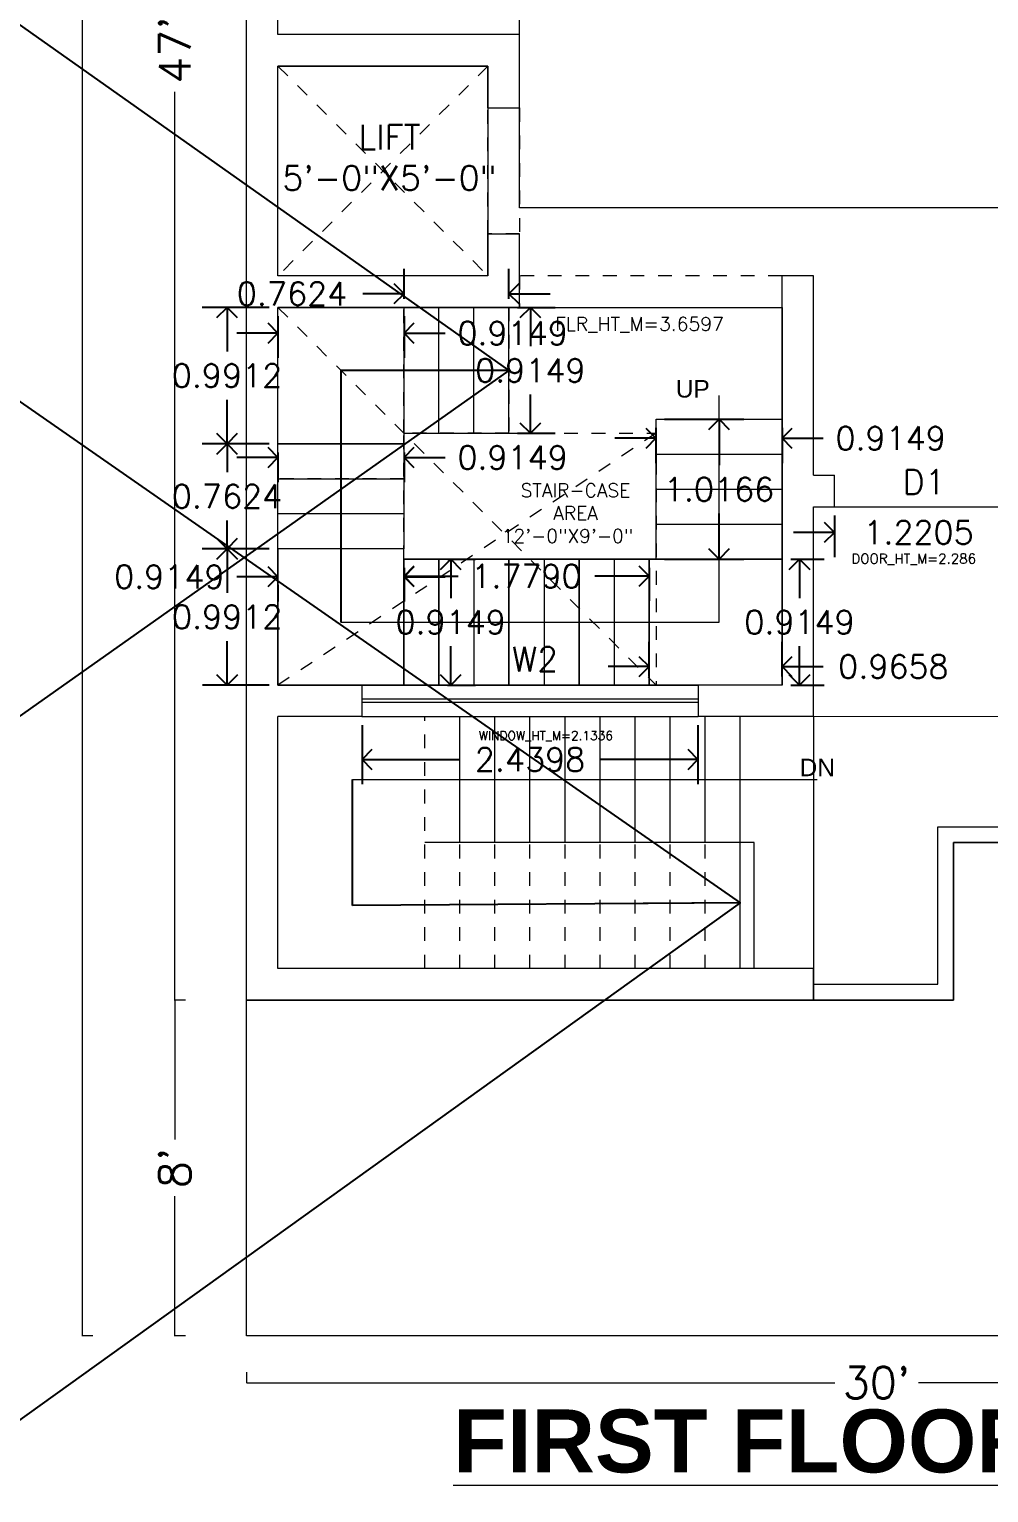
# Model space of a CAD drawing. Header units: metres. Extents: x 0 to 66.7, y 0 to 52.7.
# Drawn here: x 20.98 to 27.95, y 26.3 to 36.93 of the extents above; entities that cross this region are included whole.
import ezdxf

# ---------------------------------------------------------------- set-up
doc = ezdxf.new("R2010")
doc.units = ezdxf.units.M
doc.linetypes.add('DASH2', pattern=[0.375, 0.25, -0.125])
doc.linetypes.add('DASHED', pattern=[0.75, 0.5, -0.25])
for name, color, linetype in [('BLK_1_FLR_1_BLT_UP_AREA', 25, 'Continuous'), ('BLK_1_FLR_1_BLT_UP_AREA_DEDUCT', 25, 'Continuous'), ('BLK_1_FLR_1_LIFT_1', 215, 'Continuous'), ('BLK_1_FLR_1_REGULAR_ROOM_3', 154, 'Continuous'), ('BLK_1_FLR_1_REGULAR_ROOM_3_DOOR_2', 210, 'Continuous'), ('BLK_1_FLR_1_REGULAR_ROOM_3_WINDOW_1', 50, 'Continuous'), ('BLK_1_FLR_1_STAIR_1', 154, 'Continuous'), ('BLK_1_FLR_1_STAIR_1_FLIGHT_1', 134, 'Continuous'), ('BLK_1_FLR_1_STAIR_1_FLIGHT_2', 134, 'Continuous'), ('BLK_1_FLR_1_STAIR_1_FLIGHT_3', 134, 'Continuous'), ('BLK_1_FLR_1_STAIR_1_FLIGHT_4', 134, 'Continuous'), ('BLK_1_FLR_1_STAIR_1_LANDING_1', 200, 'Continuous'), ('BLK_1_FLR_1_STAIR_1_LANDING_2', 200, 'Continuous'), ('BLK_1_FLR_1_STAIR_1_LANDING_3', 200, 'Continuous'), ('BLK_1_FLR_2_BALCONY_1', 7, 'Continuous')]:
    doc.layers.add(name, color=color, linetype=linetype)
for name, color, linetype, lineweight in [('stair', 56, 'Continuous', 15), ('TEXT', 7, 'Continuous', 18), ('WALL', 251, 'Continuous', 30)]:
    doc.layers.add(name, color=color, linetype=linetype, lineweight=lineweight)
doc.styles.get("Standard").update_dxf_attribs({"font": 'simplex.shx'})
doc.dimstyles.new('int. working', dxfattribs={"dimtxt": 9, "dimasz": 0.18, "dimexe": 0.18, "dimexo": 0.0625, "dimgap": 0.09, "dimtad": 0, "dimdec": 1, "dimzin": 0, "dimdsep": 46, "dimlunit": 4, "dimtxsty": 'Standard', "dimcen": 0.09, "dimadec": 0, "dimazin": 0, "dimtfac": 1, "dimtdec": 1, "dimtofl": 0, "dimtmove": 0, "dimatfit": 3, "dimfxl": 1, "dimtolj": 1, "dimtzin": 0, "dimlwd": 5, "dimlwe": 0, "dimarcsym": 0})
doc.dimstyles.get("Standard").update_dxf_attribs({"dimtxt": 0.17, "dimasz": 0.149, "dimexe": 0.18, "dimexo": 0.0625, "dimgap": 0.09, "dimtad": 0, "dimtih": 1, "dimtoh": 1, "dimdec": 4, "dimzin": 0, "dimdsep": 46, "dimtxsty": 'Standard', "dimblk": 'OPEN90', "dimcen": 0.09, "dimadec": 0, "dimazin": 0, "dimtfac": 1, "dimtdec": 4, "dimtofl": 0, "dimtmove": 0, "dimatfit": 1, "dimldrblk": 'OPEN', "dimfxl": 1, "dimtolj": 1, "dimtzin": 0, "dimarcsym": 0})

# ---------------------------------------------------------------- blocks, each defined once
blk = doc.blocks.new('_Open90')
at = {"color": 0, "linetype": 'ByBlock', "lineweight": -2}
for p, q in [((0, 0), (-1, 0)), ((-0.5, 0.5), (0, 0)), ((0, 0), (-0.5, -0.5))]:
    blk.add_line(p, q, dxfattribs=at)
blk = doc.blocks.new('*D297')
at = {"layer": 'BLK_1_FLR_1_REGULAR_ROOM_3_WINDOW_1', "color": 0, "lineweight": -2, "transparency": 16777216}
for p, q in [((23.397, 31.878), (23.397, 31.449)), ((25.836, 31.878), (25.836, 31.449)), ((23.546, 31.629), (24.106, 31.629)), ((25.687, 31.629), (25.127, 31.629))]:
    blk.add_line(p, q, dxfattribs=at)
at = {"layer": 'DEFPOINTS', "color": 0, "lineweight": 0, "transparency": 16777216}
for p in [(23.397, 31.94), (25.836, 31.94), (25.836, 31.629)]:
    blk.add_point(p, dxfattribs=at)
at = {"layer": 'BLK_1_FLR_1_REGULAR_ROOM_3_WINDOW_1', "color": 0, "lineweight": -2, "transparency": 16777216, "xscale": 0.149, "yscale": 0.149, "zscale": 0.149, "rotation": 180}
blk.add_blockref('_Open90', (23.397, 31.629), dxfattribs=at)
at = {"layer": 'BLK_1_FLR_1_REGULAR_ROOM_3_WINDOW_1', "color": 0, "lineweight": -2, "transparency": 16777216, "xscale": 0.149, "yscale": 0.149, "zscale": 0.149}
blk.add_blockref('_Open90', (25.836, 31.629), dxfattribs=at)
at = {"layer": 'BLK_1_FLR_1_REGULAR_ROOM_3_WINDOW_1', "color": 0, "lineweight": 0, "transparency": 16777216, "insert": (24.617, 31.629), "char_height": 0.17, "attachment_point": 5}
blk.add_mtext('\\A1;2.4398', dxfattribs=at)
blk = doc.blocks.new('_Open')
at = {"color": 0, "linetype": 'ByBlock', "lineweight": -2}
for p, q in [((-1, 0.167), (0, 0)), ((-1, -0.167), (0, 0)), ((0, 0), (-1, 0))]:
    blk.add_line(p, q, dxfattribs=at)
blk = doc.blocks.new('*D306')
at = {"layer": 'BLK_1_FLR_1_REGULAR_ROOM_3_DOOR_2', "color": 0, "lineweight": -2, "transparency": 16777216}
for p, q in [((26.827, 33.403), (26.827, 33.099)), ((28.048, 33.403), (28.048, 33.099)), ((26.678, 33.279), (26.529, 33.279)), ((28.197, 33.279), (28.346, 33.279))]:
    blk.add_line(p, q, dxfattribs=at)
at = {"layer": 'DEFPOINTS', "color": 0, "lineweight": 0, "transparency": 16777216}
for p in [(26.827, 33.465), (28.048, 33.465), (28.048, 33.279)]:
    blk.add_point(p, dxfattribs=at)
at = {"layer": 'BLK_1_FLR_1_REGULAR_ROOM_3_DOOR_2', "color": 0, "lineweight": -2, "transparency": 16777216, "xscale": 0.149, "yscale": 0.149, "zscale": 0.149}
blk.add_blockref('_Open90', (26.827, 33.279), dxfattribs=at)
at = {"layer": 'BLK_1_FLR_1_REGULAR_ROOM_3_DOOR_2', "color": 0, "lineweight": -2, "transparency": 16777216, "xscale": 0.149, "yscale": 0.149, "zscale": 0.149, "rotation": 180}
blk.add_blockref('_Open90', (28.048, 33.279), dxfattribs=at)
at = {"layer": 'BLK_1_FLR_1_REGULAR_ROOM_3_DOOR_2', "color": 0, "lineweight": 0, "transparency": 16777216, "insert": (27.437, 33.279), "char_height": 0.17, "attachment_point": 5}
blk.add_mtext('\\A1;1.2205', dxfattribs=at)
blk = doc.blocks.new('*D312')
at = {"layer": 'BLK_1_FLR_1_STAIR_1_FLIGHT_1', "color": 0, "lineweight": -2, "transparency": 16777216}
for p, q in [((25.594, 34.101), (26.169, 34.101)), ((25.989, 33.952), (25.989, 33.767)), ((25.989, 33.233), (25.989, 33.417)), ((25.594, 33.084), (26.169, 33.084))]:
    blk.add_line(p, q, dxfattribs=at)
at = {"layer": 'DEFPOINTS', "color": 0, "lineweight": 0, "transparency": 16777216}
for p in [(25.531, 34.101), (25.531, 33.084), (25.989, 33.084)]:
    blk.add_point(p, dxfattribs=at)
at = {"layer": 'BLK_1_FLR_1_STAIR_1_FLIGHT_1', "color": 0, "lineweight": -2, "transparency": 16777216, "xscale": 0.149, "yscale": 0.149, "zscale": 0.149}
for p, rotation in [((25.989, 34.101), 90), ((25.989, 33.084), 270)]:
    blk.add_blockref('_Open90', p, dxfattribs=dict(at, rotation=rotation))
at = {"layer": 'BLK_1_FLR_1_STAIR_1_FLIGHT_1', "color": 0, "lineweight": 0, "transparency": 16777216, "insert": (25.989, 33.592), "char_height": 0.17, "attachment_point": 5}
blk.add_mtext('\\A1;1.0166', dxfattribs=at)
blk = doc.blocks.new('*D313')
at = {"layer": 'BLK_1_FLR_1_STAIR_1_FLIGHT_1', "color": 0, "lineweight": -2, "transparency": 16777216}
for p, q in [((25.531, 34.038), (25.531, 33.783)), ((26.446, 34.038), (26.446, 33.783)), ((25.382, 33.963), (25.233, 33.963)), ((26.595, 33.963), (26.744, 33.963))]:
    blk.add_line(p, q, dxfattribs=at)
at = {"layer": 'DEFPOINTS', "color": 0, "lineweight": 0, "transparency": 16777216}
for p in [(25.531, 34.101), (26.446, 34.101), (26.446, 33.963)]:
    blk.add_point(p, dxfattribs=at)
at = {"layer": 'BLK_1_FLR_1_STAIR_1_FLIGHT_1', "color": 0, "lineweight": -2, "transparency": 16777216, "xscale": 0.149, "yscale": 0.149, "zscale": 0.149}
blk.add_blockref('_Open90', (25.531, 33.963), dxfattribs=at)
at = {"layer": 'BLK_1_FLR_1_STAIR_1_FLIGHT_1', "color": 0, "lineweight": -2, "transparency": 16777216, "xscale": 0.149, "yscale": 0.149, "zscale": 0.149, "rotation": 180}
blk.add_blockref('_Open90', (26.446, 33.963), dxfattribs=at)
at = {"layer": 'BLK_1_FLR_1_STAIR_1_FLIGHT_1', "color": 0, "lineweight": 0, "transparency": 16777216, "insert": (27.235, 33.963), "char_height": 0.17, "attachment_point": 5}
blk.add_mtext('\\A1;0.9149', dxfattribs=at)
blk = doc.blocks.new('*D314')
at = {"layer": 'BLK_1_FLR_1_STAIR_1_FLIGHT_2', "color": 0, "lineweight": -2, "transparency": 16777216}
for p, q in [((23.702, 33.022), (23.702, 32.781)), ((23.851, 32.961), (24.096, 32.961)), ((25.332, 32.961), (25.086, 32.961)), ((25.481, 33.022), (25.481, 32.781))]:
    blk.add_line(p, q, dxfattribs=at)
at = {"layer": 'DEFPOINTS', "color": 0, "lineweight": 0, "transparency": 16777216}
for p in [(23.702, 33.084), (25.481, 33.084), (25.481, 32.961)]:
    blk.add_point(p, dxfattribs=at)
at = {"layer": 'BLK_1_FLR_1_STAIR_1_FLIGHT_2', "color": 0, "lineweight": -2, "transparency": 16777216, "xscale": 0.149, "yscale": 0.149, "zscale": 0.149, "rotation": 180}
blk.add_blockref('_Open90', (23.702, 32.961), dxfattribs=at)
at = {"layer": 'BLK_1_FLR_1_STAIR_1_FLIGHT_2', "color": 0, "lineweight": -2, "transparency": 16777216, "xscale": 0.149, "yscale": 0.149, "zscale": 0.149}
blk.add_blockref('_Open90', (25.481, 32.961), dxfattribs=at)
at = {"layer": 'BLK_1_FLR_1_STAIR_1_FLIGHT_2', "color": 0, "lineweight": 0, "transparency": 16777216, "insert": (24.591, 32.961), "char_height": 0.17, "attachment_point": 5}
blk.add_mtext('\\A1;1.7790', dxfattribs=at)
blk = doc.blocks.new('*D315')
at = {"layer": 'BLK_1_FLR_1_STAIR_1_FLIGHT_2', "color": 0, "lineweight": -2, "transparency": 16777216}
for p, q in [((24.018, 33.084), (24.221, 33.084)), ((24.041, 32.935), (24.041, 32.802)), ((24.041, 32.318), (24.041, 32.452)), ((24.018, 32.169), (24.221, 32.169))]:
    blk.add_line(p, q, dxfattribs=at)
at = {"layer": 'DEFPOINTS', "color": 0, "lineweight": 0, "transparency": 16777216}
for p in [(23.956, 33.084), (24.041, 33.084), (23.956, 32.169)]:
    blk.add_point(p, dxfattribs=at)
at = {"layer": 'BLK_1_FLR_1_STAIR_1_FLIGHT_2', "color": 0, "lineweight": -2, "transparency": 16777216, "xscale": 0.149, "yscale": 0.149, "zscale": 0.149}
for p, rotation in [((24.041, 33.084), 90), ((24.041, 32.169), 270)]:
    blk.add_blockref('_Open90', p, dxfattribs=dict(at, rotation=rotation))
at = {"layer": 'BLK_1_FLR_1_STAIR_1_FLIGHT_2', "color": 0, "lineweight": 0, "transparency": 16777216, "insert": (24.041, 32.627), "char_height": 0.17, "attachment_point": 5}
blk.add_mtext('\\A1;0.9149', dxfattribs=at)
blk = doc.blocks.new('*D316')
at = {"layer": 'BLK_1_FLR_1_STAIR_1_FLIGHT_3', "color": 0, "lineweight": -2, "transparency": 16777216}
for p, q in [((22.724, 33.923), (22.237, 33.923)), ((22.417, 33.774), (22.417, 33.716)), ((22.417, 33.309), (22.417, 33.366)), ((22.724, 33.16), (22.237, 33.16))]:
    blk.add_line(p, q, dxfattribs=at)
at = {"layer": 'DEFPOINTS', "color": 0, "lineweight": 0, "transparency": 16777216}
for p in [(22.787, 33.923), (22.417, 33.16), (22.787, 33.16)]:
    blk.add_point(p, dxfattribs=at)
at = {"layer": 'BLK_1_FLR_1_STAIR_1_FLIGHT_3', "color": 0, "lineweight": -2, "transparency": 16777216, "xscale": 0.149, "yscale": 0.149, "zscale": 0.149}
for p, rotation in [((22.417, 33.923), 90), ((22.417, 33.16), 270)]:
    blk.add_blockref('_Open90', p, dxfattribs=dict(at, rotation=rotation))
at = {"layer": 'BLK_1_FLR_1_STAIR_1_FLIGHT_3', "color": 0, "lineweight": 0, "transparency": 16777216, "insert": (22.417, 33.541), "char_height": 0.17, "attachment_point": 5}
blk.add_mtext('\\A1;0.7624', dxfattribs=at)
blk = doc.blocks.new('*D317')
at = {"layer": 'BLK_1_FLR_1_STAIR_1_FLIGHT_3', "color": 0, "lineweight": -2, "transparency": 16777216}
for p, q in [((22.638, 33.823), (22.489, 33.823)), ((22.787, 33.86), (22.787, 33.643)), ((23.702, 33.86), (23.702, 33.643)), ((23.851, 33.823), (24, 33.823))]:
    blk.add_line(p, q, dxfattribs=at)
at = {"layer": 'DEFPOINTS', "color": 0, "lineweight": 0, "transparency": 16777216}
for p in [(22.787, 33.923), (23.702, 33.923), (23.702, 33.823)]:
    blk.add_point(p, dxfattribs=at)
at = {"layer": 'BLK_1_FLR_1_STAIR_1_FLIGHT_3', "color": 0, "lineweight": -2, "transparency": 16777216, "xscale": 0.149, "yscale": 0.149, "zscale": 0.149}
blk.add_blockref('_Open90', (22.787, 33.823), dxfattribs=at)
at = {"layer": 'BLK_1_FLR_1_STAIR_1_FLIGHT_3', "color": 0, "lineweight": -2, "transparency": 16777216, "xscale": 0.149, "yscale": 0.149, "zscale": 0.149, "rotation": 180}
blk.add_blockref('_Open90', (23.702, 33.823), dxfattribs=at)
at = {"layer": 'BLK_1_FLR_1_STAIR_1_FLIGHT_3', "color": 0, "lineweight": 0, "transparency": 16777216, "insert": (24.49, 33.823), "char_height": 0.17, "attachment_point": 5}
blk.add_mtext('\\A1;0.9149', dxfattribs=at)
blk = doc.blocks.new('*D318')
at = {"layer": 'BLK_1_FLR_1_STAIR_1_FLIGHT_4', "color": 0, "lineweight": -2, "transparency": 16777216}
for p, q in [((23.702, 34.976), (23.702, 35.193)), ((24.464, 34.976), (24.464, 35.193)), ((23.553, 35.013), (23.404, 35.013)), ((24.613, 35.013), (24.762, 35.013))]:
    blk.add_line(p, q, dxfattribs=at)
at = {"layer": 'DEFPOINTS', "color": 0, "lineweight": 0, "transparency": 16777216}
for p in [(23.702, 35.013), (23.702, 34.914), (24.464, 34.914)]:
    blk.add_point(p, dxfattribs=at)
at = {"layer": 'BLK_1_FLR_1_STAIR_1_FLIGHT_4', "color": 0, "lineweight": -2, "transparency": 16777216, "xscale": 0.149, "yscale": 0.149, "zscale": 0.149}
blk.add_blockref('_Open90', (23.702, 35.013), dxfattribs=at)
at = {"layer": 'BLK_1_FLR_1_STAIR_1_FLIGHT_4', "color": 0, "lineweight": -2, "transparency": 16777216, "xscale": 0.149, "yscale": 0.149, "zscale": 0.149, "rotation": 180}
blk.add_blockref('_Open90', (24.464, 35.013), dxfattribs=at)
at = {"layer": 'BLK_1_FLR_1_STAIR_1_FLIGHT_4', "color": 0, "lineweight": 0, "transparency": 16777216, "insert": (22.889, 35.013), "char_height": 0.17, "attachment_point": 5}
blk.add_mtext('\\A1;0.7624', dxfattribs=at)
blk = doc.blocks.new('*D319')
at = {"layer": 'BLK_1_FLR_1_STAIR_1_FLIGHT_4', "color": 0, "lineweight": -2, "transparency": 16777216}
for p, q in [((24.527, 34.914), (24.799, 34.914)), ((24.619, 34.765), (24.619, 34.631)), ((24.619, 34.148), (24.619, 34.281)), ((24.527, 33.999), (24.799, 33.999))]:
    blk.add_line(p, q, dxfattribs=at)
at = {"layer": 'DEFPOINTS', "color": 0, "lineweight": 0, "transparency": 16777216}
for p in [(24.464, 34.914), (24.619, 34.914), (24.464, 33.999)]:
    blk.add_point(p, dxfattribs=at)
at = {"layer": 'BLK_1_FLR_1_STAIR_1_FLIGHT_4', "color": 0, "lineweight": -2, "transparency": 16777216, "xscale": 0.149, "yscale": 0.149, "zscale": 0.149}
for p, rotation in [((24.619, 34.914), 90), ((24.619, 33.999), 270)]:
    blk.add_blockref('_Open90', p, dxfattribs=dict(at, rotation=rotation))
at = {"layer": 'BLK_1_FLR_1_STAIR_1_FLIGHT_4', "color": 0, "lineweight": 0, "transparency": 16777216, "insert": (24.619, 34.456), "char_height": 0.17, "attachment_point": 5}
blk.add_mtext('\\A1;0.9149', dxfattribs=at)
blk = doc.blocks.new('*D320')
at = {"layer": 'BLK_1_FLR_1_STAIR_1_LANDING_1', "color": 0, "lineweight": -2, "transparency": 16777216}
for p, q in [((26.509, 33.084), (26.753, 33.084)), ((26.573, 32.935), (26.573, 32.802)), ((26.573, 32.318), (26.573, 32.452)), ((26.509, 32.169), (26.753, 32.169))]:
    blk.add_line(p, q, dxfattribs=at)
at = {"layer": 'DEFPOINTS', "color": 0, "lineweight": 0, "transparency": 16777216}
for p in [(26.446, 33.084), (26.446, 32.169), (26.573, 32.169)]:
    blk.add_point(p, dxfattribs=at)
at = {"layer": 'BLK_1_FLR_1_STAIR_1_LANDING_1', "color": 0, "lineweight": -2, "transparency": 16777216, "xscale": 0.149, "yscale": 0.149, "zscale": 0.149}
for p, rotation in [((26.573, 33.084), 90), ((26.573, 32.169), 270)]:
    blk.add_blockref('_Open90', p, dxfattribs=dict(at, rotation=rotation))
at = {"layer": 'BLK_1_FLR_1_STAIR_1_LANDING_1', "color": 0, "lineweight": 0, "transparency": 16777216, "insert": (26.573, 32.627), "char_height": 0.17, "attachment_point": 5}
blk.add_mtext('\\A1;0.9149', dxfattribs=at)
blk = doc.blocks.new('*D321')
at = {"layer": 'BLK_1_FLR_1_STAIR_1_LANDING_1', "color": 0, "lineweight": -2, "transparency": 16777216}
for p, q in [((25.481, 32.232), (25.481, 32.484)), ((26.446, 32.232), (26.446, 32.484)), ((25.332, 32.304), (25.183, 32.304)), ((26.595, 32.304), (26.744, 32.304))]:
    blk.add_line(p, q, dxfattribs=at)
at = {"layer": 'DEFPOINTS', "color": 0, "lineweight": 0, "transparency": 16777216}
for p in [(26.446, 32.304), (25.481, 32.169), (26.446, 32.169)]:
    blk.add_point(p, dxfattribs=at)
at = {"layer": 'BLK_1_FLR_1_STAIR_1_LANDING_1', "color": 0, "lineweight": -2, "transparency": 16777216, "xscale": 0.149, "yscale": 0.149, "zscale": 0.149}
blk.add_blockref('_Open90', (25.481, 32.304), dxfattribs=at)
at = {"layer": 'BLK_1_FLR_1_STAIR_1_LANDING_1', "color": 0, "lineweight": -2, "transparency": 16777216, "xscale": 0.149, "yscale": 0.149, "zscale": 0.149, "rotation": 180}
blk.add_blockref('_Open90', (26.446, 32.304), dxfattribs=at)
at = {"layer": 'BLK_1_FLR_1_STAIR_1_LANDING_1', "color": 0, "lineweight": 0, "transparency": 16777216, "insert": (27.255, 32.304), "char_height": 0.17, "attachment_point": 5}
blk.add_mtext('\\A1;0.9658', dxfattribs=at)
blk = doc.blocks.new('*D322')
at = {"layer": 'BLK_1_FLR_1_STAIR_1_LANDING_2', "color": 0, "lineweight": -2, "transparency": 16777216}
for p, q in [((22.638, 32.957), (22.489, 32.957)), ((22.787, 32.899), (22.787, 32.777)), ((23.702, 32.899), (23.702, 32.777)), ((23.851, 32.957), (24, 32.957))]:
    blk.add_line(p, q, dxfattribs=at)
at = {"layer": 'DEFPOINTS', "color": 0, "lineweight": 0, "transparency": 16777216}
for p in [(22.787, 32.961), (23.702, 32.961), (22.787, 32.957)]:
    blk.add_point(p, dxfattribs=at)
at = {"layer": 'BLK_1_FLR_1_STAIR_1_LANDING_2', "color": 0, "lineweight": -2, "transparency": 16777216, "xscale": 0.149, "yscale": 0.149, "zscale": 0.149}
blk.add_blockref('_Open90', (22.787, 32.957), dxfattribs=at)
at = {"layer": 'BLK_1_FLR_1_STAIR_1_LANDING_2', "color": 0, "lineweight": -2, "transparency": 16777216, "xscale": 0.149, "yscale": 0.149, "zscale": 0.149, "rotation": 180}
blk.add_blockref('_Open90', (23.702, 32.957), dxfattribs=at)
at = {"layer": 'BLK_1_FLR_1_STAIR_1_LANDING_2', "color": 0, "lineweight": 0, "transparency": 16777216, "insert": (21.998, 32.957), "char_height": 0.17, "attachment_point": 5}
blk.add_mtext('\\A1;0.9149', dxfattribs=at)
blk = doc.blocks.new('*D323')
at = {"layer": 'BLK_1_FLR_1_STAIR_1_LANDING_2', "color": 0, "lineweight": -2, "transparency": 16777216}
for p, q in [((22.724, 33.16), (22.238, 33.16)), ((22.418, 33.011), (22.418, 32.84)), ((22.418, 32.318), (22.418, 32.49)), ((22.724, 32.169), (22.238, 32.169))]:
    blk.add_line(p, q, dxfattribs=at)
at = {"layer": 'DEFPOINTS', "color": 0, "lineweight": 0, "transparency": 16777216}
for p in [(22.787, 33.16), (22.418, 32.169), (22.787, 32.169)]:
    blk.add_point(p, dxfattribs=at)
at = {"layer": 'BLK_1_FLR_1_STAIR_1_LANDING_2', "color": 0, "lineweight": -2, "transparency": 16777216, "xscale": 0.149, "yscale": 0.149, "zscale": 0.149}
for p, rotation in [((22.418, 33.16), 90), ((22.418, 32.169), 270)]:
    blk.add_blockref('_Open90', p, dxfattribs=dict(at, rotation=rotation))
at = {"layer": 'BLK_1_FLR_1_STAIR_1_LANDING_2', "color": 0, "lineweight": 0, "transparency": 16777216, "insert": (22.418, 32.665), "char_height": 0.17, "attachment_point": 5}
blk.add_mtext('\\A1;0.9912', dxfattribs=at)
blk = doc.blocks.new('*D324')
at = {"layer": 'BLK_1_FLR_1_STAIR_1_LANDING_3', "color": 0, "lineweight": -2, "transparency": 16777216}
for p, q in [((22.724, 34.914), (22.237, 34.914)), ((22.417, 34.765), (22.417, 34.593)), ((22.417, 34.072), (22.417, 34.243)), ((22.724, 33.923), (22.237, 33.923))]:
    blk.add_line(p, q, dxfattribs=at)
at = {"layer": 'DEFPOINTS', "color": 0, "lineweight": 0, "transparency": 16777216}
for p in [(22.417, 34.914), (22.787, 34.914), (22.787, 33.923)]:
    blk.add_point(p, dxfattribs=at)
at = {"layer": 'BLK_1_FLR_1_STAIR_1_LANDING_3', "color": 0, "lineweight": -2, "transparency": 16777216, "xscale": 0.149, "yscale": 0.149, "zscale": 0.149}
for p, rotation in [((22.417, 34.914), 90), ((22.417, 33.923), 270)]:
    blk.add_blockref('_Open90', p, dxfattribs=dict(at, rotation=rotation))
at = {"layer": 'BLK_1_FLR_1_STAIR_1_LANDING_3', "color": 0, "lineweight": 0, "transparency": 16777216, "insert": (22.417, 34.418), "char_height": 0.17, "attachment_point": 5}
blk.add_mtext('\\A1;0.9912', dxfattribs=at)
blk = doc.blocks.new('*D325')
at = {"layer": 'BLK_1_FLR_1_STAIR_1_LANDING_3', "color": 0, "lineweight": -2, "transparency": 16777216}
for p, q in [((22.787, 34.851), (22.787, 34.547)), ((23.702, 34.851), (23.702, 34.547)), ((22.638, 34.727), (22.489, 34.727)), ((23.851, 34.727), (24, 34.727))]:
    blk.add_line(p, q, dxfattribs=at)
at = {"layer": 'DEFPOINTS', "color": 0, "lineweight": 0, "transparency": 16777216}
for p in [(22.787, 34.914), (23.702, 34.914), (23.702, 34.727)]:
    blk.add_point(p, dxfattribs=at)
at = {"layer": 'BLK_1_FLR_1_STAIR_1_LANDING_3', "color": 0, "lineweight": -2, "transparency": 16777216, "xscale": 0.149, "yscale": 0.149, "zscale": 0.149}
blk.add_blockref('_Open90', (22.787, 34.727), dxfattribs=at)
at = {"layer": 'BLK_1_FLR_1_STAIR_1_LANDING_3', "color": 0, "lineweight": -2, "transparency": 16777216, "xscale": 0.149, "yscale": 0.149, "zscale": 0.149, "rotation": 180}
blk.add_blockref('_Open90', (23.702, 34.727), dxfattribs=at)
at = {"layer": 'BLK_1_FLR_1_STAIR_1_LANDING_3', "color": 0, "lineweight": 0, "transparency": 16777216, "insert": (24.49, 34.727), "char_height": 0.17, "attachment_point": 5}
blk.add_mtext('\\A1;0.9149', dxfattribs=at)

msp = doc.modelspace()

# ---------------------------------------------------------------- linework, layer by layer
at = {"lineweight": 0}
for p, q in [((22.55794, 29.88176), (22.55794, 44.29197)), ((22.78667, 36.89626), (22.78667, 39.79355)), ((21.36709, 27.44651), (21.36709, 37.37728)), ((24.5403, 36.89626), (22.78667, 36.89626)), ((24.5403, 36.36254), (24.5403, 36.89626)), ((22.03844, 29.88633), (22.03844, 36.6871)), ((24.31156, 36.66752), (22.78667, 36.66752)), ((22.78667, 35.14263), (22.78667, 36.66752)), ((24.31156, 36.36254), (24.31156, 36.66752)), ((24.31156, 36.36254), (24.5403, 36.36254)), ((24.31156, 35.14263), (24.31156, 35.44761)), ((24.31156, 35.44761), (24.5403, 35.44761)), ((24.5403, 34.9139), (24.5403, 35.44761)), ((24.31156, 35.14263), (22.78667, 35.14263)), ((26.67514, 35.14263), (26.44641, 35.14263)), ((26.44641, 32.1691), (26.44641, 35.14263)), ((26.67514, 33.69399), (26.67514, 35.14263)), ((24.5403, 34.9139), (22.78667, 34.9139)), ((22.78667, 32.1691), (22.78667, 34.9139)), ((25.98894, 32.62656), (25.98894, 34.27319)), ((25.53147, 33.08403), (25.53147, 34.10062)), ((25.53147, 34.10062), (26.44641, 34.10062)), ((25.53147, 33.84647), (26.44641, 33.84647)), ((26.67514, 33.69399), (26.82763, 33.69399)), ((26.82763, 33.46525), (26.82763, 33.69399)), ((25.53147, 33.59233), (26.44641, 33.59233)), ((26.67514, 31.94036), (26.67514, 33.46525)), ((26.67514, 33.46525), (26.82763, 33.46525)), ((26.82704, 33.46525), (28.04754, 33.46525)), ((25.53147, 33.33818), (26.44641, 33.33818)), ((25.53147, 33.08403), (23.70161, 33.08403)), ((23.70161, 33.08403), (23.70161, 32.1691)), ((23.95575, 33.08403), (23.95575, 32.1691)), ((24.2099, 33.08403), (24.2099, 32.1691)), ((24.46405, 33.08403), (24.46405, 32.1691)), ((24.7182, 33.08403), (24.7182, 32.1691)), ((24.97235, 33.08403), (24.97235, 32.1691)), ((25.2265, 33.08403), (25.2265, 32.1691)), ((25.48064, 33.08403), (25.48064, 32.1691)), ((25.53147, 33.08403), (26.44641, 33.08403)), ((23.24414, 32.62656), (25.98894, 32.62656)), ((23.39663, 32.1691), (22.78667, 32.1691)), ((23.39663, 32.1691), (23.39663, 31.94036)), ((23.39663, 32.1691), (25.83645, 32.1691)), ((26.44641, 32.1691), (25.83645, 32.1691)), ((25.83645, 32.1691), (25.83645, 31.94036)), ((25.83645, 32.06744), (23.39663, 32.06744)), ((25.83645, 32.04202), (23.39663, 32.04202)), ((23.39663, 31.94036), (22.78667, 31.94036)), ((22.78667, 30.11049), (22.78667, 31.94036)), ((23.39663, 31.94036), (25.83645, 31.94036)), ((24.10824, 31.02543), (24.10824, 31.94036)), ((24.36239, 31.02543), (24.36239, 31.94036)), ((24.61654, 31.02543), (24.61654, 31.94036)), ((24.87069, 31.02543), (24.87069, 31.94036)), ((25.12484, 31.02543), (25.12484, 31.94036)), ((25.37899, 31.02543), (25.37899, 31.94036)), ((25.63313, 31.02543), (25.63313, 31.94036)), ((26.67514, 31.94036), (25.83645, 31.94036)), ((25.88728, 31.02543), (25.88728, 31.94036)), ((26.14143, 31.02543), (26.14143, 31.94036)), ((23.32859, 31.4829), (26.70056, 31.4829)), ((26.14143, 31.02543), (23.8541, 31.02543)), ((22.11468, 29.88176), (22.03387, 29.88176)), ((22.11468, 29.88176), (22.03387, 29.88176)), ((22.03844, 29.87719), (22.03844, 28.76953)), ((22.55794, 27.44194), (22.55794, 29.88176)), ((22.03844, 27.44651), (22.03844, 28.55417)), ((21.44333, 27.44194), (21.36251, 27.44194)), ((22.11468, 27.44194), (22.03387, 27.44194)), ((31.70728, 27.44194), (22.55794, 27.44194))]:
    msp.add_line(p, q, dxfattribs=at)
at = {"linetype": 'DASHED', "lineweight": 0, "ltscale": 0.1}
for p, q in [((22.78667, 36.66752), (24.31156, 35.14263)), ((24.31156, 36.66752), (22.78667, 35.14263))]:
    msp.add_line(p, q, dxfattribs=at)
at = {"linetype": 'DASH2', "lineweight": 0, "ltscale": 0.2}
for p, q in [((22.78667, 34.9139), (25.53147, 32.1691)), ((23.70161, 33.99896), (23.70161, 34.9139)), ((23.95575, 33.99896), (23.95575, 34.9139)), ((24.2099, 33.99896), (24.2099, 34.9139)), ((24.46405, 33.99896), (24.46405, 34.9139)), ((25.53147, 33.99896), (22.78667, 32.1691)), ((23.70161, 33.92272), (22.78667, 33.92272)), ((24.46405, 33.99896), (23.70161, 33.99896)), ((23.70161, 33.08403), (23.70161, 33.99896)), ((23.70161, 33.66857), (22.78667, 33.66857)), ((23.70161, 33.41442), (22.78667, 33.41442)), ((23.70161, 33.16027), (22.78667, 33.16027)), ((23.8541, 30.11049), (23.8541, 31.94036)), ((24.10824, 30.11049), (24.10824, 31.02543)), ((24.36239, 30.11049), (24.36239, 31.02543)), ((24.61654, 30.11049), (24.61654, 31.02543)), ((24.87069, 30.11049), (24.87069, 31.02543)), ((25.12484, 30.11049), (25.12484, 31.02543)), ((25.37899, 30.11049), (25.37899, 31.02543)), ((25.63313, 30.11049), (25.63313, 31.02543)), ((25.88728, 30.11049), (25.88728, 31.02543))]:
    msp.add_line(p, q, dxfattribs=at)
at = {"lineweight": 0, "ltscale": 0.3}
for p, q in [((26.14143, 30.11049), (26.14143, 31.02543)), ((26.24309, 31.02543), (26.14143, 31.02543)), ((26.24309, 30.11049), (26.24309, 31.02543))]:
    msp.add_line(p, q, dxfattribs=at)
at = {"linetype": 'DASH2', "lineweight": 0, "ltscale": 0.2}
for points in [[(24.31156, 36.36254), (24.5403, 36.36254), (24.5403, 35.44761), (24.31156, 35.44761)], [(26.44641, 35.14263), (24.5403, 35.14263), (24.5403, 34.9139), (26.44641, 34.9139)], [(24.46405, 33.99896), (25.53147, 33.99896), (25.53147, 32.1691), (22.78667, 32.1691), (22.78667, 34.9139), (24.46405, 34.9139)]]:
    msp.add_lwpolyline(points, close=True, dxfattribs=at)
at = {"lineweight": 0, "ltscale": 0.3}
for points in [[(26.67514, 29.99613), (27.57737, 29.99613), (27.57737, 31.13979), (31.47855, 31.13979)], [(26.67514, 29.88176), (27.69174, 29.88176), (27.69174, 31.02543), (31.47855, 31.02543)]]:
    msp.add_lwpolyline(points, dxfattribs=at)
at = {"lineweight": 0}
msp.add_lwpolyline([(22.55794, 29.88176), (26.67514, 29.88176), (26.67514, 30.11049), (22.78667, 30.11049)], dxfattribs=at)
for points in [[(22.03768, 29.88633), (22.0392, 29.88633), (22.03844, 29.88176)], [(22.03768, 29.87719), (22.0392, 29.87719), (22.03844, 29.88176)], [(21.36632, 27.44651), (21.36785, 27.44651), (21.36709, 27.44194)], [(22.03768, 27.44651), (22.0392, 27.44651), (22.03844, 27.44194)]]:
    msp.add_solid(points, dxfattribs=at)
at = {"layer": 'BLK_1_FLR_1_BLT_UP_AREA', "color": 25, "lineweight": 0}
msp.add_lwpolyline([(22.55794, 45.20691), (31.70728, 45.20691), (31.70728, 31.02543), (27.69174, 31.02543), (27.69174, 29.88176), (22.55794, 29.88176), (22.55794, 45.20691)], close=True, dxfattribs=at)
at = {"layer": 'BLK_1_FLR_1_BLT_UP_AREA_DEDUCT', "color": 25, "lineweight": 0}
msp.add_lwpolyline([(26.67514, 31.94036), (26.67514, 29.88176), (27.69174, 29.88176), (27.69184, 31.02533), (31.47855, 31.02543), (31.47855, 31.93992), (26.66287, 31.94036)], dxfattribs=at)
at = {"layer": 'BLK_1_FLR_1_LIFT_1', "lineweight": 0}
msp.add_lwpolyline([(22.78667, 36.66752), (24.31156, 36.66752), (24.31156, 35.14263), (22.78667, 35.14263)], close=True, dxfattribs=at)
at = {"layer": 'BLK_1_FLR_1_REGULAR_ROOM_3', "color": 1, "lineweight": 0}
msp.add_lwpolyline([(29.22933, 35.63822), (24.5403, 35.63822), (24.5403, 39.79355), (29.22933, 39.79355)], close=True, dxfattribs=at)
at = {"layer": 'BLK_1_FLR_1_STAIR_1', "color": 1, "lineweight": 0}
msp.add_lwpolyline([(22.78667, 34.9139), (26.44641, 34.9139), (26.44641, 32.1691), (22.78667, 32.1691)], close=True, dxfattribs=at)
at = {"layer": 'BLK_1_FLR_1_STAIR_1_FLIGHT_1', "lineweight": 0}
for p, q in [((25.53147, 34.10062), (26.44641, 34.10062)), ((25.53147, 33.84647), (26.44641, 33.84647)), ((25.53147, 33.59233), (26.44641, 33.59233)), ((25.53147, 33.33818), (26.44641, 33.33818))]:
    msp.add_line(p, q, dxfattribs=at)
msp.add_lwpolyline([(25.53147, 34.10062), (26.44641, 34.10062), (26.44641, 33.08403), (25.53147, 33.08403)], close=True, dxfattribs=at)
at = {"layer": 'BLK_1_FLR_1_STAIR_1_FLIGHT_2', "lineweight": 0}
for p, q in [((23.95575, 32.1691), (23.95575, 33.08403)), ((24.2099, 33.08403), (24.2099, 32.1691)), ((24.46405, 32.1691), (24.46405, 33.08403)), ((24.7182, 33.08403), (24.7182, 32.1691)), ((24.97235, 32.1691), (24.97235, 33.08403)), ((25.2265, 33.08403), (25.2265, 32.1691)), ((25.48064, 33.08403), (25.48064, 32.1691))]:
    msp.add_line(p, q, dxfattribs=at)
msp.add_lwpolyline([(23.70161, 33.08403), (25.48064, 33.08403), (25.48064, 32.1691), (23.70161, 32.1691)], close=True, dxfattribs=at)
at = {"layer": 'BLK_1_FLR_1_STAIR_1_FLIGHT_3', "lineweight": 0}
for p, q in [((22.78667, 33.66857), (23.70161, 33.66857)), ((23.70161, 33.41442), (22.78667, 33.41442)), ((23.70161, 33.16027), (22.78667, 33.16027))]:
    msp.add_line(p, q, dxfattribs=at)
msp.add_lwpolyline([(23.70161, 33.16027), (22.78667, 33.16027), (22.78667, 33.92272), (23.70161, 33.92272)], close=True, dxfattribs=at)
at = {"layer": 'BLK_1_FLR_1_STAIR_1_FLIGHT_4', "lineweight": 0}
for p, q in [((23.70161, 34.9139), (23.70161, 33.99896)), ((23.95575, 33.99896), (23.95575, 34.9139)), ((24.2099, 33.99896), (24.2099, 34.9139))]:
    msp.add_line(p, q, dxfattribs=at)
msp.add_lwpolyline([(23.70161, 33.99896), (24.46405, 33.99896), (24.46405, 34.9139), (23.70161, 34.9139)], close=True, dxfattribs=at)
at = {"layer": 'BLK_1_FLR_1_STAIR_1_LANDING_1', "lineweight": 0}
for points in [[(23.70161, 33.92272), (22.78667, 33.92272), (22.78667, 34.9139), (23.70161, 34.9139)], [(23.70161, 33.16027), (22.78667, 33.16027), (22.78667, 32.1691), (23.70161, 32.1691)], [(25.48064, 33.08403), (26.44641, 33.08403), (26.44641, 32.1691), (25.48064, 32.1691)]]:
    msp.add_lwpolyline(points, close=True, dxfattribs=at)
at = {"layer": 'BLK_1_FLR_2_BALCONY_1', "lineweight": 0}
msp.add_lwpolyline([(26.67514, 31.94036), (26.67514, 29.88176), (27.69174, 29.88176), (27.69184, 31.02533), (31.47855, 31.02543), (31.47855, 31.93992), (26.66287, 31.94036)], dxfattribs=at)
at = {"layer": 'WALL', "lineweight": 0}
for p, q in [((22.55794, 27.17776), (22.55794, 27.09694)), ((22.56251, 27.10152), (26.9363, 27.10152)), ((31.7027, 27.10152), (27.32891, 27.10152))]:
    msp.add_line(p, q, dxfattribs=at)
msp.add_solid([(22.56251, 27.10228), (22.56251, 27.10075), (22.55794, 27.10152)], dxfattribs=at)

# ---------------------------------------------------------------- texts
at = {"layer": 'BLK_1_FLR_1_REGULAR_ROOM_3_DOOR_2', "lineweight": 0, "insert": (26.94983, 33.12382), "char_height": 0.0713353, "width": 1.0036879, "attachment_point": 1}
msp.add_mtext('DOOR_HT_M=2.286', dxfattribs=at)
at = {"layer": 'BLK_1_FLR_1_REGULAR_ROOM_3_WINDOW_1', "lineweight": 0, "insert": (24.24502, 31.83531), "char_height": 0.0647561, "width": 1.1063572, "attachment_point": 1}
msp.add_mtext('WINDOW_HT_M=2.1336', dxfattribs=at)
at = {"layer": 'BLK_1_FLR_1_STAIR_1', "lineweight": 0, "insert": (24.79858, 34.84349), "char_height": 0.1, "attachment_point": 1}
msp.add_mtext_dynamic_manual_height_columns('FLR_HT_M=3.6597', width=2.4395704, gutter_width=86.57273, heights=[0], dxfattribs=at)
at = {"layer": 'stair', "lineweight": 0, "char_height": 0.1270742}
for s, insert, attachment_point in [('\\A1;{\\f@Arial Unicode MS|b0|i0|c0|p34;UP}', (25.79821, 34.25697), 8), ('\\A1;{\\f@Arial Unicode MS|b0|i0|c0|p34;DN}', (26.70186, 31.63495), 2)]:
    msp.add_mtext_dynamic_manual_height_columns(s, width=3.0546329, gutter_width=30.4978, heights=[0.8283], dxfattribs=dict(at, insert=insert, attachment_point=attachment_point))
at = {"layer": 'TEXT', "lineweight": 0, "attachment_point": 3}
for s, insert, char_height, width in [('\\A1;\\pxqc;LIFT 5\'-0"X5\'-0"', (24.34501, 36.23946), 0.1779039, 1.4974644), ('\\A1;\\pxqc;D1', (28.2273, 33.73467), 0.1779039, 1.4974644), ('\\A1;\\pxqc;STAIR-CASE AREA\\P\\pq*;12\'-0"X9\'-0"', (25.36527, 33.63432), 0.0993684, 0.83641), ('\\A1;\\pxqc;W2', (25.40188, 32.44644), 0.1779039, 1.4974644)]:
    msp.add_mtext(s, dxfattribs=dict(at, insert=insert, char_height=char_height, width=width))

# ---------------------------------------------------------------- dimensions: what is measured, and where the dimension line sits
at = {"layer": 'BLK_1_FLR_1_REGULAR_ROOM_3_DOOR_2', "lineweight": 0}
dim = msp.add_linear_dim(base=(28.04754, 33.27897), p1=(26.82704, 33.46525), p2=(28.04754, 33.46525), dimstyle='Standard', dxfattribs=at)
dim.commit()
dim.dimension.update_dxf_attribs({"geometry": '*D306', "text_midpoint": (27.43729, 33.27897)})
at = {"layer": 'BLK_1_FLR_1_REGULAR_ROOM_3_WINDOW_1', "lineweight": 0}
dim = msp.add_linear_dim(base=(25.83645, 31.62904), p1=(23.39663, 31.94036), p2=(25.83645, 31.94036), dimstyle='Standard', dxfattribs=at)
dim.commit()
dim.dimension.update_dxf_attribs({"geometry": '*D297', "text_midpoint": (24.61654, 31.62904)})
at = {"layer": 'BLK_1_FLR_1_STAIR_1_FLIGHT_1', "color": 2, "lineweight": 0}
dim = msp.add_linear_dim(base=(26.44641, 33.96299), p1=(25.53147, 34.10062), p2=(26.44641, 34.10062), dimstyle='Standard', dxfattribs=at)
dim.commit()
dim.dimension.update_dxf_attribs({"geometry": '*D313', "text_midpoint": (27.23512, 33.96299)})
at = {"layer": 'BLK_1_FLR_1_STAIR_1_FLIGHT_1', "color": 1, "lineweight": 0}
dim = msp.add_linear_dim(base=(25.98894, 33.08403), p1=(25.53147, 34.10062), p2=(25.53147, 33.08403), angle=90, dimstyle='Standard', dxfattribs=at)
dim.commit()
dim.dimension.update_dxf_attribs({"geometry": '*D312', "text_midpoint": (25.98894, 33.59233)})
at = {"layer": 'BLK_1_FLR_1_STAIR_1_FLIGHT_2', "color": 2, "lineweight": 0}
dim = msp.add_linear_dim(base=(24.04137, 33.08403), p1=(23.95575, 32.1691), p2=(23.95575, 33.08403), angle=90, dimstyle='Standard', dxfattribs=at)
dim.commit()
dim.dimension.update_dxf_attribs({"geometry": '*D315', "text_midpoint": (24.04137, 32.62656)})
at = {"layer": 'BLK_1_FLR_1_STAIR_1_FLIGHT_2', "color": 1, "lineweight": 0}
dim = msp.add_linear_dim(base=(25.48064, 32.96134), p1=(23.70161, 33.08403), p2=(25.48064, 33.08403), dimstyle='Standard', dxfattribs=at)
dim.commit()
dim.dimension.update_dxf_attribs({"geometry": '*D314', "text_midpoint": (24.59113, 32.96134)})
at = {"layer": 'BLK_1_FLR_1_STAIR_1_FLIGHT_3', "color": 1, "lineweight": 0}
dim = msp.add_linear_dim(base=(22.417083, 33.160274), p1=(22.786672, 33.922719), p2=(22.786672, 33.160274), angle=90, dimstyle='Standard', dxfattribs=at)
dim.commit()
dim.dimension.update_dxf_attribs({"geometry": '*D316', "text_midpoint": (22.417083, 33.541497), "dimtype": 160})
at = {"layer": 'BLK_1_FLR_1_STAIR_1_FLIGHT_3', "color": 2, "lineweight": 0}
dim = msp.add_linear_dim(base=(23.70161, 33.82302), p1=(22.78667, 33.92272), p2=(23.70161, 33.92272), dimstyle='Standard', dxfattribs=at)
dim.commit()
dim.dimension.update_dxf_attribs({"geometry": '*D317', "text_midpoint": (24.49032, 33.82302)})
at = {"layer": 'BLK_1_FLR_1_STAIR_1_FLIGHT_4', "color": 1, "lineweight": 0}
dim = msp.add_linear_dim(base=(23.70161, 35.01278), p1=(24.46405, 34.9139), p2=(23.70161, 34.9139), dimstyle='Standard', dxfattribs=at)
dim.commit()
dim.dimension.update_dxf_attribs({"geometry": '*D318', "text_midpoint": (22.88861, 35.01278)})
at = {"layer": 'BLK_1_FLR_1_STAIR_1_FLIGHT_4', "color": 2, "lineweight": 0}
dim = msp.add_linear_dim(base=(24.61891, 34.9139), p1=(24.46405, 33.99896), p2=(24.46405, 34.9139), angle=90, dimstyle='Standard', dxfattribs=at)
dim.commit()
dim.dimension.update_dxf_attribs({"geometry": '*D319', "text_midpoint": (24.61891, 34.45643)})
at = {"layer": 'BLK_1_FLR_1_STAIR_1_LANDING_1', "color": 1, "lineweight": 0}
dim = msp.add_linear_dim(base=(26.57325, 32.1691), p1=(26.44641, 33.08403), p2=(26.44641, 32.1691), angle=90, dimstyle='Standard', dxfattribs=at)
dim.commit()
dim.dimension.update_dxf_attribs({"geometry": '*D320', "text_midpoint": (26.57325, 32.62656)})
at = {"layer": 'BLK_1_FLR_1_STAIR_1_LANDING_1', "color": 2, "lineweight": 0}
dim = msp.add_linear_dim(base=(26.44641, 32.30417), p1=(25.48064, 32.1691), p2=(26.44641, 32.1691), dimstyle='Standard', dxfattribs=at)
dim.commit()
dim.dimension.update_dxf_attribs({"geometry": '*D321', "text_midpoint": (27.25536, 32.30417)})
at = {"layer": 'BLK_1_FLR_1_STAIR_1_LANDING_2', "color": 1, "lineweight": 0}
dim = msp.add_linear_dim(base=(22.78667, 32.95715), p1=(23.70161, 32.96134), p2=(22.78667, 32.96134), dimstyle='Standard', dxfattribs=at)
dim.commit()
dim.dimension.update_dxf_attribs({"geometry": '*D322', "text_midpoint": (21.99796, 32.95715)})
at = {"layer": 'BLK_1_FLR_1_STAIR_1_LANDING_2', "color": 2, "lineweight": 0}
dim = msp.add_linear_dim(base=(22.41756, 32.1691), p1=(22.78667, 33.16027), p2=(22.78667, 32.1691), angle=90, dimstyle='Standard', dxfattribs=at)
dim.commit()
dim.dimension.update_dxf_attribs({"geometry": '*D323', "text_midpoint": (22.41756, 32.66468)})
at = {"layer": 'BLK_1_FLR_1_STAIR_1_LANDING_3', "color": 1, "lineweight": 0}
dim = msp.add_linear_dim(base=(22.41708, 34.9139), p1=(22.78667, 33.92272), p2=(22.78667, 34.9139), angle=90, dimstyle='Standard', dxfattribs=at)
dim.commit()
dim.dimension.update_dxf_attribs({"geometry": '*D324', "text_midpoint": (22.41708, 34.41831)})
at = {"layer": 'BLK_1_FLR_1_STAIR_1_LANDING_3', "color": 2, "lineweight": 0}
dim = msp.add_linear_dim(base=(23.70161, 34.72682), p1=(22.78667, 34.9139), p2=(23.70161, 34.9139), dimstyle='Standard', dxfattribs=at)
dim.commit()
dim.dimension.update_dxf_attribs({"geometry": '*D325', "text_midpoint": (24.49032, 34.72682)})

# ---------------------------------------------------------------- leaders
at = {"lineweight": 0}
for points in [[(26.14143, 30.58864), (23.32859, 30.56796), (23.32859, 31.4829)], [(24.46405, 34.45643), (23.24414, 34.45643), (23.24414, 32.62656)]]:
    msp.add_leader(points, dimstyle='int. working', override={"dimasz": 6, "dimclrd": 256, "dimldrblk": 'Open90', "dimfxl": 3, "dimfxlon": 1, "dimtfill": 1, "dimlwd": -1, "dimarcsym": 1}, dxfattribs=at)

# ---------------------------------------------------------------- next in the draw order: texts
at = {"lineweight": 0, "char_height": 0.228734, "attachment_point": 5, "rotation": 90, "bg_fill": 3, "box_fill_scale": 1.25, "bg_fill_color": 9, "bg_fill_true_color": 13158600, "bg_fill_transparency": 0}
for s, insert in [('\\A1;47\'-3"', (22.03844, 37.08687)), ("\\A1;8'", (22.03844, 28.66185))]:
    msp.add_mtext(s, dxfattribs=dict(at, insert=insert))
at = {"layer": 'WALL', "lineweight": 0, "insert": (27.13261, 27.10152), "char_height": 0.228734, "attachment_point": 5, "bg_fill": 3, "box_fill_scale": 1.25, "bg_fill_color": 9, "bg_fill_true_color": 13158600, "bg_fill_transparency": 0}
msp.add_mtext("\\A1;30'", dxfattribs=at)

# ---------------------------------------------------------------- next in the draw order: texts
at = {"layer": 'TEXT', "lineweight": 0, "insert": (31.02767, 26.90699), "char_height": 0.4574671, "width": 7.7606422, "attachment_point": 3}
msp.add_mtext('\\A1;\\pxqc;{\\fArial|b1|i0|c0|p34;\\LFIRST FLOOR PLAN}', dxfattribs=at)

doc.saveas('drawing.dxf')
